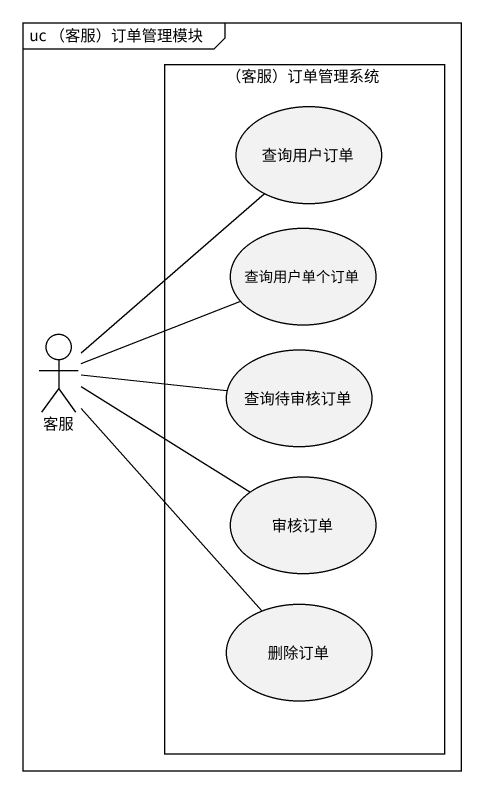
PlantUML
@startuml
mainframe uc （客服）订单管理模块
rectangle "（客服）订单管理系统" as 客服_订单管理系统 {
  usecase 查询用户订单
  usecase 查询用户单个订单
  usecase 查询待审核订单
  usecase 审核订单
  usecase 删除订单
}
actor 客服
客服 -up- 查询用户订单
客服 -right- 查询用户单个订单
客服 -right- 查询待审核订单
客服 -right- 审核订单
客服 -- 删除订单
@enduml
